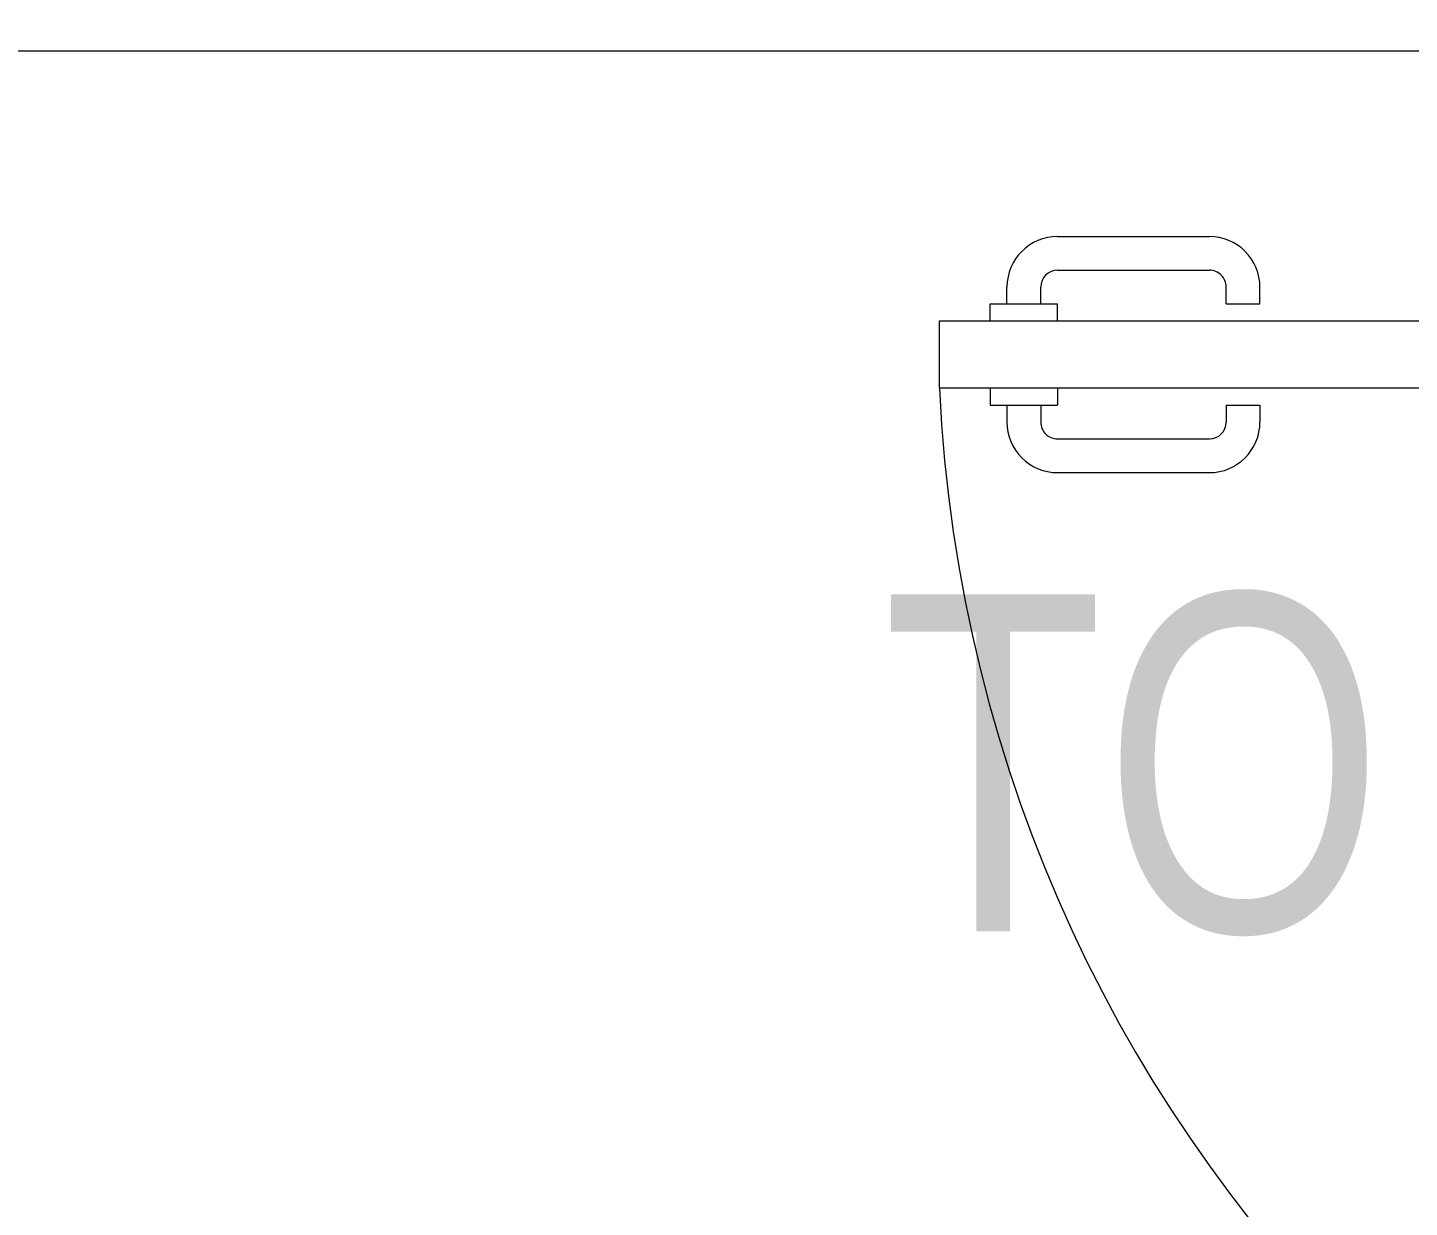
# Model space of a CAD drawing. Header units: inches. Extents: x -12418 to 57169, y -29325 to 19878.
# Drawn here: x 16298 to 17117, y -11053 to -10354 of the extents above; entities that cross this region are included whole.
import ezdxf
from ezdxf import colors
from ezdxf.entities.mleader import LeaderData, LeaderLine
from ezdxf.math import Vec2, Vec3

# ---------------------------------------------------------------- set-up
doc = ezdxf.new("R2010")
doc.units = ezdxf.units.IN
doc.header["$LTSCALE"] = 25
doc.header["$MEASUREMENT"] = 0
doc.linetypes.add('DASHDOT', pattern=[25.4, 12.7, -6.35, 0, -6.35])
doc.layers.get('0').update_dxf_attribs({"color": 8})
for name, color, linetype, lineweight in [('00-Ground Floor$0$Walls', 251, 'Continuous', 5), ('00-Ground Floor$0$Wooden Joinery', 251, 'Continuous', 5), ('E-LITE-CIRC @ 100', 6, 'Continuous', 25), ('E-LITE-CLNG-CNDT', 6, 'DASHDOT', 35)]:
    doc.layers.add(name, color=color, linetype=linetype, lineweight=lineweight)
doc.styles.add('DC_Simplex', font='SIMPLEX.shx', dxfattribs={"width": 0.7})

# ---------------------------------------------------------------- blocks, each defined once
blk = doc.blocks.new('00-Ground Floor$0$A$C72370EFE')
at = {"layer": '00-Ground Floor$0$Wooden Joinery'}
for p, q in [((-0.01, -0.03), (-0.01, -0.07)), ((0, -0.03), (-0.01, -0.03)), ((0.04, -0.03), (0.05, -0.03)), ((0.05, -0.03), (0.05, -0.07)), ((-0.01, -0.04), (-0.02, -0.04)), ((0.05, -0.04), (0.06, -0.04)), ((-0.01, -0.06), (-0.02, -0.06)), ((0.05, -0.06), (0.06, -0.06)), ((-0.05, -0.07), (-0.05, -0.16)), ((-0.03, -0.07), (-0.03, -0.16)), ((0, -0.07), (-0.01, -0.07)), ((0.04, -0.07), (0.05, -0.07)), ((0.07, -0.07), (0.07, -0.16)), ((0.09, -0.07), (0.09, -0.16)), ((-0.01, -0.17), (-0.02, -0.17)), ((-0.01, -0.17), (-0.01, -0.19)), ((0.05, -0.17), (0.06, -0.17)), ((0.05, -0.17), (0.05, -0.19)), ((-0.01, -0.19), (-0.02, -0.19)), ((0.05, -0.19), (0.06, -0.19))]:
    blk.add_line(p, q, dxfattribs=at)
for centre, radius, start, end in [((-0.02, -0.07), 0.03, 90, 180), ((0.06, -0.07), 0.03, 0, 90), ((-0.02, -0.07), 0.01, 90, 180), ((0.06, -0.07), 0.01, 0, 90), ((-0.02, -0.16), 0.03, 180, 270), ((-0.02, -0.16), 0.01, 180, 270), ((0.06, -0.16), 0.01, 270, 0), ((0.06, -0.16), 0.03, 270, 0)]:
    blk.add_arc(centre, radius, start, end, dxfattribs=at)
blk = doc.blocks.new('00-Ground Floor$0$A$C5DAD61B4')
at = {"layer": '00-Ground Floor$0$Wooden Joinery'}
blk.add_lwpolyline([(120.01, 859.06), (120.01, 0), (80, 0), (80, 859.06)], close=True, dxfattribs=at)
blk.add_arc((80, 859.06), 859.99, 272.66603, 0, dxfattribs=at)
at = {"layer": '00-Ground Floor$0$Wooden Joinery', "xscale": 999.9999999998854, "yscale": 999.9999999998854, "zscale": 999.9999999998854, "rotation": 180}
blk.add_blockref('00-Ground Floor$0$A$C72370EFE', (120.01, 0), dxfattribs=at)
blk = doc.blocks.new('00-Ground Floor')
at = {"layer": '00-Ground Floor$0$Walls'}
blk.add_line((14197.93, -10367.43, 0), (17697.72, -10367.43, 0), dxfattribs=at)
at = {"layer": '00-Ground Floor$0$Wooden Joinery', "rotation": 270}
blk.add_blockref('00-Ground Floor$0$A$C5DAD61B4', (16838.65, -10447.43, 0), dxfattribs=at)
blk = doc.blocks.new('ARR0W')
at = {"color": 45}
blk.add_ellipse((0, 0), major_axis=(0.4, 0), ratio=0.4, dxfattribs=at)
at = {"color": 45, "ltscale": 0.5}
blk.add_solid([(-1.4, 0.1667), (-0.4, 0), (-1.4, -0.1667)], dxfattribs=at)

msp = doc.modelspace()

# ---------------------------------------------------------------- block references
at = {"layer": 'E-LITE-CLNG-CNDT'}
msp.add_blockref('00-Ground Floor', (0, 0), dxfattribs=at)

# ---------------------------------------------------------------- leaders
at = {"layer": 'E-LITE-CIRC @ 100'}
ml = msp.add_multileader_mtext('Standard', dxfattribs=at)
ml.set_content('{\\Fdc_el_romans|c0;\\W0.8;TO\\Fromans|c0; \\Fsimplex|c0;UPP-GF/S4}', color=256, style='DC_Simplex')
ml.set_leader_properties()
ml.set_arrow_properties(name='ARR0W')
ml.build(insert=Vec2(0, 0))
ml.multileader.update_dxf_attribs({"dogleg_length": 200, "arrow_head_size": 140, "scale": 100})
ctx = ml.context
ctx.base_point, ctx.scale, ctx.char_height, ctx.arrow_head_size, ctx.landing_gap_size, ctx.plane_origin, ctx.plane_x_axis, ctx.plane_y_axis = Vec3(16499.78, -10822.84), 100, 200, 140, 140, Vec3(34767.55, -16665.45), Vec3(1, 0.000001, 0), Vec3(-0.000001, 1, 0)
ctx.text_align_type = 2
notes = []
notes.append((ctx, [(1, (1, 1, 0), (18770.48, -10822.84), (-1, -0.000001, 0), 108.79, [(0, [(19087.86, -10288.97)], 0, [])])]))
ctx.mtext.insert, ctx.mtext.text_direction, ctx.mtext.rotation, ctx.mtext.alignment, ctx.mtext.flow_direction = Vec3(18521.69, -10689.5), Vec3(1, 0.000001, 0), 0.000001, 3, 5
for ctx, leaders in notes:
    for number, flags, end, landing, length, lines in leaders:
        leader = LeaderData()
        leader.index, (leader.has_last_leader_line, leader.has_dogleg_vector, leader.attachment_direction) = number, flags
        leader.last_leader_point, leader.dogleg_vector, leader.dogleg_length = Vec3(end), Vec3(landing), length
        for number, points, colour, breaks in lines:
            line = LeaderLine()
            line.index, line.vertices, line.color, line.breaks = number, Vec3.list(points), colors.encode_raw_color(colour), breaks
            leader.lines.append(line)
        ctx.leaders.append(leader)

doc.saveas('drawing.dxf')
